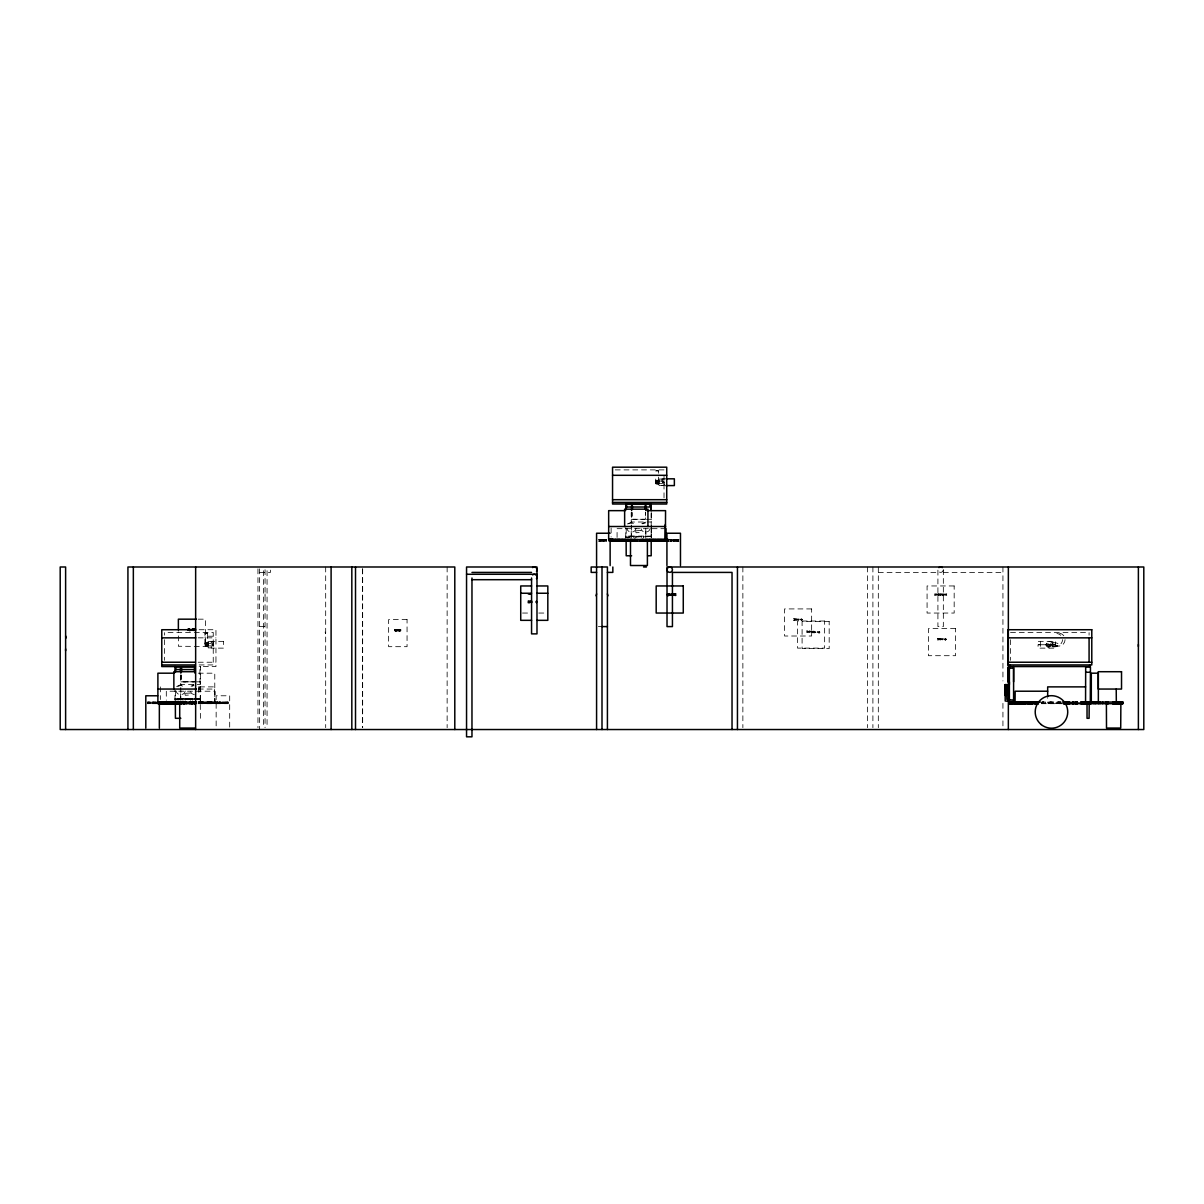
<?xml version="1.0" encoding="UTF-8"?>
<svg xmlns="http://www.w3.org/2000/svg" width="1204" height="1204" viewBox="0 0 1204 1204"><rect width="100%" height="100%" fill="white"/><g stroke="black" fill="none" stroke-linecap="round" stroke-linejoin="round"><path stroke-width="0.75" stroke-dasharray="5 3.75" d="M174.986 700.276L174.986 690.088M180.434 675.083L180.434 684.564L200.451 684.534L200.451 666.534L200.451 668.16L198.991 668.16M180.434 698.651L180.434 688.086M200.451 700.276L200.451 681.825L196.071 681.825L200.451 681.825M199.142 629.722L215.952 629.722L215.952 664.939L215.952 666.564L199.142 666.564M625.764 537.736L625.764 527.548M631.212 536.111L631.212 525.546M651.229 512.452L651.229 521.994L631.212 522.024L631.212 512.543M645.841 536.111L645.841 529.068M651.259 525.516L651.259 537.736L651.229 527.548M395.439 631.182C393.482 628.503 397.621 630.971 394.596 630.008C395.649 628.533 395.439 632.837 395.8 629.602M398.283 629.391C400.496 631.137 395.634 629.918 400.947 629.602C391.827 628.623 400.857 633.259 397.937 629.587C395.514 631.754 400.149 629.647 397.079 629.602M397.501 630.053C397.29 632.04 398.253 628.127 396.959 630.023M399.231 630.791L400.104 629.888L399.668 630.956M811.812 631.618C810.593 633.424 811.135 629.406 812.053 631.363L812.053 632.898L811.075 632.717M396.206 630.971L396.643 629.572L394.942 629.406M395.484 630.475L396.868 630.971L394.701 630.791M395.89 630.475L394.656 630.67M1054.674 644.923L1053.079 644.787L1055.381 644.892L1055.381 648.128L1038.044 648.128L1038.044 644.892L1039.91 644.742L1038.044 644.637L1038.044 641.356L1055.381 641.356L1055.381 644.637L1054.538 644.321M814.792 632.506C817.365 631.754 814.973 632.717 815.018 631.995M399.547 630.49L400.902 630.219L399.577 630.023M394.746 629.933L395.875 629.858M396.688 630.068L395.363 630.053M185.235 691.021C184.513 695.867 176.837 695.867 176.115 691.021M636.013 528.481C635.291 533.327 627.615 533.327 626.893 528.481M650.1 528.481C649.377 533.327 641.702 533.327 640.979 528.481M1046.968 643.177L1046.968 646.322M399.261 630.956L399.276 629.436M198.795 692.42L198.6 687.439M399.638 630.791L399.638 629.602M399.924 630.851L399.547 629.421M939.782 594.023C941.453 592.037 937.705 598.538 938.518 593.828C941.393 594.279 940.008 595.709 941.678 593.858C946.991 594.746 939.451 595.679 941.468 594.023M940.474 595.393L941.272 593.858M396.086 630.143L396.718 629.842M176.627 686.491L180.826 684.67L184.393 686.145M627.404 523.951L631.603 522.13L635.17 523.605M191.045 686.145L193.829 684.745M641.822 523.605L645.389 522.13M177.876 686.37L180.675 685.422L183.475 686.37M191.963 686.37L194.01 685.482M628.654 523.83L631.453 522.882L634.252 523.83M642.74 523.83L645.54 522.882M399.352 630.941L399.457 629.496M398.78 630.986L398.9 629.421M938.819 593.828L939.03 595.799L938.097 594.084L937.359 594.475L937.916 595.243L939.361 593.873M1046.788 645.871L1045.388 644.742L1046.788 643.613M1057.819 645.871L1050.671 646.473C1061.371 648.595 1061.371 640.979 1050.671 643.102M936.561 593.858L936.125 595.333L936.697 594.023M631.212 519.315L645.389 519.285L645.389 512.513L645.389 519.285L632.386 519.285L632.386 512.513M194.612 681.825L180.434 681.855L194.612 681.825L181.608 681.825L181.608 675.053M615.259 469.891L664.021 469.891M655.698 470.99L658.407 470.99M662.004 479.057L659.024 479.057L659.024 485.347L662.004 485.347M655.909 480.562L658.784 480.562M655.909 480.953L657.534 481.164M659.024 481.073L661.959 481.043M656.451 481.6L658.784 481.6M662.922 481.615L664.172 481.615M656.451 481.976L657.534 481.976M662.922 482.097L664.172 482.097M662.922 482.352L664.172 482.352M656.451 482.518L657.534 482.518M656.451 482.894L658.784 482.894M662.922 482.804L664.172 482.804M655.698 483.24L658.407 483.24M659.024 483.331L661.959 483.361M655.909 483.933L658.784 483.933M665.842 528.676L617.08 528.676L617.08 537.706M629.406 537.285L625.764 537.255L625.764 536.111L651.229 536.111M625.764 537.255L651.229 536.608L625.764 536.111M598.373 539.512L606.831 539.512M665.556 539.512L679.086 539.512M598.373 541.138L606.831 541.138M665.556 541.138L679.086 541.138M259.628 572.412L270.464 572.397L270.464 570.124M878.318 572.412L937.916 572.412M943.334 572.412L1002.932 572.412M265.046 593.888L265.046 595.619M944.553 595.227C945.516 592.94 945.561 596.778 944.688 593.858M522.536 613.047L529.76 613.047M538.79 613.047L544.208 613.047M794.309 618.931L793.556 618.751L794.52 618.751L794.52 620.301L793.556 620.301L794.309 620.12M198.239 619.172L205.463 619.172L205.463 646.262M800.525 619.518C799.923 618.088 799.035 620.271 800.525 619.684M259.628 626.592L265.046 626.592M598.388 626.592L602 626.592M394.701 629.602L396.718 629.737M396.989 629.858L399.111 629.858M396.989 630.55L399.111 630.535M397.079 630.791L400.947 630.791L397.23 630.941M395.664 629.421L395.093 631.092L395.905 631.347M813.483 631.363L812.309 631.829L813.136 632.898M813.498 631.603L813.287 632.732M813.498 631.784C811.466 633.755 813.693 628.654 813.498 632.386M325.14 632.04L325.682 633.755M818.043 632.115C817.531 630.58 816.493 632.898 818.043 632.296M1010.517 632.431L1089.078 632.431L1089.078 635.14M204.921 633.53L207.63 633.53M213.243 636.224L205.116 636.224L205.116 637.849M198.239 637.849L215.952 637.849M944.387 639.189C943.861 637.623 942.777 639.806 944.387 639.354M211.227 641.597L208.247 641.597L208.247 647.887L211.227 647.887M205.131 643.102L208.006 643.102M205.131 643.493L206.757 643.704M208.247 643.583L211.182 643.613M205.673 644.14L208.006 644.14M212.145 644.155L213.394 644.155M205.673 644.516L206.757 644.516M212.145 644.637L213.394 644.637M212.145 644.892L213.394 644.892M1040.587 644.742L1052.838 644.742A3.145 3.145 0 0 1 1048.127 647.466A3.145 3.145 0 0 1 1048.127 642.018A3.145 3.145 0 0 1 1052.838 644.742M205.673 645.058L206.757 645.058M205.673 645.434L208.006 645.434M212.145 645.344L213.394 645.344M204.921 645.78L207.63 645.78M208.247 645.871L211.182 645.901M208.006 646.473L178.373 646.262L178.373 631.814M198.239 662.23L215.952 662.23M199.142 664.939L215.952 664.939M198.269 673.187L214.779 673.187L214.779 703.678M199.578 686.882L214.523 686.882L214.568 703.678M198.269 689.049L214.779 689.049M200.451 690.088L198.81 686.491M178.628 699.825L174.986 699.795L174.986 698.651L200.451 698.651M174.986 698.907L200.451 698.907L174.986 698.651M200.451 699.389L174.986 699.795M198.269 701.902L214.779 701.902M197.983 702.052L228.308 702.052L228.278 703.678L228.128 702.052M199.578 703.136L214.523 703.136M1060.318 703.136L1047.676 703.136L1047.676 697.718M157.378 703.678L147.595 703.678L147.595 702.052L155.527 702.052L155.662 703.678M197.983 703.678L228.308 703.678M1063.9 703.678L1041.475 703.678L1041.475 702.052M808.591 632.386C807.131 630.159 808.621 631.242 808.742 632.22M939.978 593.858L940.775 595.393M396.312 629.737L396.477 630.971M194.386 694.738L191.677 693.579L190.202 691.021M1060.95 703.678L1060.95 702.052L1042.092 702.052L1042.092 703.678M1060.694 702.052L1060.784 703.678M1060.498 703.678L1060.498 702.052L1060.227 703.678M1060.167 702.052L1059.941 703.678M1059.851 702.052L1059.746 703.678L1059.58 702.052M1059.339 702.052L1059.43 703.678M1059.069 702.052L1059.159 703.678M1058.813 702.052L1058.918 703.678M1058.572 702.052L1058.436 703.678L1058.346 702.052M1058.105 702.052L1058.105 703.678M1057.88 702.052L1057.88 703.678M1057.458 702.052L1057.669 703.678M1056.841 702.052L1056.841 703.678M1053.064 702.052L1053.064 703.678M1052.838 641.356L1052.838 648.128M1052.161 702.052L1052.221 703.678M1052.01 702.052L1052.085 703.678M1051.769 702.052L1051.905 703.678M1051.634 703.678L1051.453 702.052L1051.318 703.678M1051.002 702.052L1051.002 703.678M1050.851 702.052L1050.701 703.678M1050.535 702.052L1050.43 703.678M1050.309 702.052L1050.219 703.678M1050.084 702.052L1050.099 703.678M1049.256 702.052L1049.256 703.678M1048.819 702.052L1048.819 703.678M1045.478 702.052L1045.478 703.678M1043.883 702.052L1043.958 703.678M1043.657 702.052L1043.657 703.678M1043.507 702.052L1043.507 703.678M1043.281 702.052L1043.281 703.678M1042.965 702.052L1042.965 703.678M1042.709 702.052L1042.709 703.678M1042.604 702.052L1042.604 703.678M1042.228 702.052L1042.228 703.678M1041.836 702.052L1041.836 703.678M1040.587 641.356L1040.587 648.128M1010.517 639.715L1010.517 660.349M1002.932 566.994L1002.932 680.952M1002.932 703.347L1002.932 727.667M946.75 593.858L945.787 593.858L945.787 595.393L946.75 595.393L945.983 594.039M943.334 569.703L943.334 626.592L937.916 626.592L937.916 569.703M935.267 594.039L934.5 595.393L935.463 595.393L935.463 593.858L934.5 594.039M878.318 566.994L878.318 727.667M872.9 566.994L872.9 727.667M867.482 566.994L867.482 727.667M807.297 632.205L806.529 630.851L807.508 630.851L807.508 632.386L806.529 632.205M742.868 566.994L742.868 727.667M678.65 539.512L678.65 541.138M678.334 539.512L678.334 541.138M677.882 539.512L677.882 541.138M677.355 539.512L677.355 541.138M676.738 539.512L676.738 541.138M676.031 539.512L676.031 541.138M675.218 539.512L675.218 541.138M674.33 539.512L674.33 541.138M674.044 539.512L673.954 541.138M673.894 539.512L673.668 541.138M673.472 539.512L673.472 541.138M673.352 539.512L673.202 541.138M672.946 539.512L672.946 541.138M672.283 539.512L672.283 541.138M671.651 539.512L671.697 541.138M671.501 539.512L671.501 541.138M671.29 539.512L671.155 541.138M671.034 539.512L671.034 541.138M670.733 539.512L670.733 541.138M670.477 539.512L670.477 541.138M670.267 539.512L670.267 541.138M670.131 539.512L670.071 541.138M664.021 475.309L664.021 497.809M662.922 478.816L662.922 485.588M659.22 481.615L659.22 482.879M658.407 473.247L658.407 470.613L655.698 470.613L655.698 473.247M658.407 477.115L658.407 483.602L655.698 483.602L655.698 477.115M657.534 480.562L657.534 483.933M656.451 480.562L656.451 483.933M651.198 513.431L651.198 537.646M645.78 528.676L645.78 537.706M643.372 536.111L643.372 537.736M641.205 536.111L641.205 537.736M635.938 536.111L635.938 537.736M633.771 536.111L633.771 537.736M631.618 512.422L631.618 523.258M631.618 525.064L631.618 537.706M626.2 528.33L626.2 537.646M611.12 527.954L611.12 536.984M606.44 539.512L606.44 541.138M606.169 539.512L606.304 541.138M605.958 539.512L605.958 541.138M605.778 539.512L605.808 541.138M605.176 539.512L605.176 541.138M604.528 539.512L604.528 541.138M604.257 539.512L604.257 541.138M603.972 539.512L604.107 541.138M603.731 539.512L603.806 541.138M603.58 539.512L603.43 541.138M603.37 539.512L603.385 541.138M603.129 539.512L603.129 541.138M602.241 539.512L602.241 541.138M601.428 539.512L601.428 541.138M600.721 539.512L600.721 541.138M600.119 539.512L600.119 541.138M599.577 539.512L599.577 541.138M599.14 539.512L599.14 541.138M447.135 566.994L447.135 727.667M400.285 629.421L400.285 630.971M399.878 629.421L399.878 630.971M399.051 629.602L399.051 630.791M362.66 568.86L362.66 727.667M362.374 568.86L362.374 727.667M325.682 566.994L325.682 727.667M267.062 570.726L267.062 727.667M265.046 569.703L265.046 727.667M263.375 570.726L263.375 727.667M259.628 568.845L259.628 729.534M257.957 568.86L257.957 727.667M229.693 727.126L229.693 695.777L216.148 695.777L216.148 727.126M227.872 702.052L227.872 703.678M227.556 702.052L227.556 703.678M227.105 702.052L227.105 703.678M226.578 702.052L226.578 703.678M225.961 702.052L225.961 703.678M225.253 702.052L225.253 703.678M224.441 702.052L224.441 703.678M223.553 702.052L223.553 703.678M223.327 702.052L223.282 703.678M223.116 702.052L222.966 703.678M222.89 702.052L222.695 703.678M222.424 702.052L222.574 703.678M222.168 702.052L222.168 703.678M221.506 702.052L221.506 703.678M220.919 703.678L220.919 702.052L220.723 703.678M220.513 702.052L220.513 703.678M220.257 702.052L220.257 703.678M219.956 702.052L219.956 703.678M219.7 702.052L219.7 703.678M219.489 702.052L219.489 703.678M219.354 702.052L219.158 703.678M217.999 702.052L217.954 703.678M217.804 702.052L217.864 703.678M217.472 702.052L217.533 703.678M217.322 702.052L217.141 703.678L217.036 702.052M216.765 702.052L216.66 703.678M216.524 702.052L216.554 703.678M216.103 702.052L215.937 703.678M215.064 703.678L215.064 691.216L166.302 691.216L166.302 700.246M214.342 702.052L214.146 703.678M213.906 702.052L213.966 703.678M213.755 702.052L213.65 703.678M213.394 641.356L213.394 648.128M213.484 702.052L213.394 703.678M213.243 662.23L213.243 632.431L164.481 632.431L164.481 635.14M213.198 702.052L213.198 703.678M213.048 702.052L213.018 703.678M212.717 702.052L212.852 703.678M212.611 702.052L212.611 703.678M212.145 641.356L212.145 648.128M212.295 702.052L212.295 703.678M211.994 702.052L211.994 703.678M211.663 702.052L211.708 703.678M211.407 702.052L211.528 703.678M211.227 702.052L211.167 703.678M210.896 702.052L210.896 703.678M210.7 702.052L210.7 703.678M210.58 702.052L210.384 703.678M210.173 702.052L210.173 703.678L209.872 702.052M209.315 702.052L209.315 703.678M208.954 702.052L209.044 703.678M208.698 702.052L208.728 703.678M208.442 644.155L208.442 645.419M208.367 702.052L208.367 703.678M207.991 702.052L208.096 703.678M207.66 702.052L207.63 703.678M207.555 702.052L207.404 703.678L207.344 702.052M206.968 702.052L206.922 703.678M206.757 643.102L206.757 646.473M206.215 702.052L206.215 703.678M205.673 643.102L205.673 646.473M205.749 702.052L205.839 703.678M205.463 702.052L205.463 703.678M205.207 702.052L205.086 703.678M205.011 702.052L204.921 703.678M204.785 702.052L204.725 703.678M204.484 702.052L204.484 703.678M204.213 702.052L204.213 703.678M203.657 702.052L203.626 703.678M203.356 702.052L203.416 703.678M203.205 702.052L203.205 703.678M202.994 702.052L202.994 703.678M202.588 702.052L202.708 703.678M202.392 702.052L202.392 703.678M202.001 702.052L201.941 703.678M201.76 702.052L201.745 703.678M201.504 702.052L201.55 703.678M201.249 702.052L201.113 703.678M200.887 702.052L200.887 703.678M200.692 702.052L200.692 703.678M200.421 718.306L199.879 666.835M200.135 702.052L200.135 703.678M200.06 702.052L199.939 703.678M199.668 702.052L199.608 703.678M199.412 702.052L199.412 703.678M199.202 702.052L199.202 703.678M198.931 702.052L198.961 703.678M192.595 698.651L192.595 700.276M190.428 698.651L190.428 700.276M185.16 698.651L185.16 700.276M182.993 698.651L182.993 700.276M180.841 674.962L180.841 685.798M180.841 687.604L180.841 700.246M175.423 690.87L175.423 700.186M164.481 639.715L164.481 660.349M160.343 686.882L160.343 699.524M156.43 702.052L156.43 703.678M156.204 702.052L156.204 703.678M155.948 702.052L155.948 703.678M155.181 702.052L155.391 703.678M155.03 702.052L155.03 703.678M154.398 702.052L154.398 703.678M153.751 702.052L153.751 703.678M153.48 702.052L153.48 703.678M153.329 702.052L153.194 703.678M153.028 702.052L152.953 703.678M152.803 702.052L152.742 703.678M152.592 702.052L152.607 703.678M152.351 702.052L152.351 703.678M151.463 702.052L151.463 703.678M150.65 702.052L150.65 703.678M149.943 702.052L149.943 703.678M149.341 702.052L149.341 703.678M148.799 702.052L148.799 703.678M148.363 702.052L148.363 703.678M148.017 702.052L148.017 703.678M147.791 702.052L147.791 703.678M1065.073 639.655A6.502 6.502 0 0 1 1056.405 645.78A6.125 6.125 0 0 0 1062.53 639.655M1063.794 635.787A6.502 6.502 0 0 0 1056.405 633.53A6.125 6.125 0 0 1 1060.724 635.321M943.304 570.124A2.709 2.709 0 0 1 937.946 570.124M797.334 619.533C796.28 621.595 796.386 617.441 797.334 619.533M802.105 619.533C801.021 621.595 801.157 617.441 802.105 619.533M810.322 631.618C809.284 633.665 809.344 629.541 810.322 631.618M814.867 632.13C815.243 629.918 813.121 632.371 814.867 632.13M819.623 632.13C818.585 634.282 818.615 630.068 819.623 632.13M943.048 594.625C942.1 598.057 941.107 592.443 943.048 594.625M941.212 639.204C940.128 641.25 940.279 637.112 941.212 639.204M945.983 639.204C944.764 641.28 945.095 637.097 945.983 639.204M942.115 594.475L942.777 595.212L942.115 594.475M797.56 619.533C795.979 622.212 796.16 616.809 797.56 619.533M798.613 619.533C798.026 622.167 797.996 617.035 798.613 619.533M802.315 619.533C800.886 623.16 800.54 617.08 802.315 619.533M810.533 631.618C809.073 634.312 809.043 628.909 810.533 631.618M815.078 632.13C813.468 634.824 813.693 629.406 815.078 632.13M819.849 632.13C818.404 635.757 818.058 629.692 819.849 632.13M938.503 594.625C936.983 597.319 937.088 591.901 938.503 594.625M942.762 594.445C943.56 597.47 944.929 592.248 942.762 594.445M941.423 639.204C939.737 641.943 940.083 636.464 941.423 639.204M942.491 639.204C941.995 641.807 941.829 636.6 942.491 639.204M946.193 639.204C944.704 642.861 944.448 636.811 946.193 639.204M184.874 693.444L185.25 695.28L190.533 694.934L190.187 693.007L184.904 693.353M635.652 530.904L636.028 532.74L641.311 532.394L640.964 530.467L635.682 530.813M794.971 619.368C795.272 621.505 796.476 618.058 795.016 619.217M938.849 639.038C939.225 641.265 940.234 637.473 938.849 639.038M794.76 619.323C795.347 622.182 796.807 617.381 794.79 619.232M938.638 638.993C939.331 641.898 940.474 636.901 938.638 638.993M1048.443 644.456C1050.023 649.423 1052.296 640.949 1048.443 644.456M1049.06 644.622L1050.324 644.953L1049.06 644.622M664.172 478.816L662.004 478.816L662.004 485.588L664.172 485.588L664.172 478.816M658.784 480.291L655.909 480.291L655.909 484.204L658.784 484.204L658.784 480.291M651.229 519.285L646.849 519.285L651.229 519.285M954.17 585.957L927.08 585.957L927.08 613.047L954.17 613.047L954.17 585.957M811.646 608.923L784.556 608.923L784.556 636.013L811.646 636.013L811.646 608.923M407.057 619.593L388.636 619.593L388.636 646.683L407.057 646.683L407.057 619.593M824.635 621.023L797.545 621.023L797.545 648.113L824.635 648.113L824.635 621.023M829.18 621.535L802.09 621.535L802.09 648.625L829.18 648.625L829.18 621.535M955.524 628.608L928.434 628.608L928.434 655.698L955.524 655.698L955.524 628.608M207.63 633.153L204.921 633.153L204.921 646.142L207.63 646.142L207.63 633.153M938.398 638.436L937.419 638.436L938.187 638.617L937.419 639.971L938.398 639.971L938.398 638.436M223.583 641.356L211.227 641.356L211.227 648.128L223.583 648.128L223.583 641.356M208.006 642.831L205.131 642.831L205.131 646.744L208.006 646.744L208.006 642.831M200.451 699.148L174.986 699.148L200.451 699.148M215.682 703.678L215.636 702.052L215.621 703.678M209.616 703.678L209.616 702.052L209.511 703.678M206.637 703.678L206.637 702.052L206.576 703.678M1048.714 646.473A1.956 1.956 0 0 0 1051.649 644.787A1.956 1.956 0 0 0 1048.714 643.102A1.956 1.956 0 0 0 1048.714 646.473"/><path stroke-width="1.5" d="M195.409 629.722L161.772 629.722L161.772 666.564L195.409 666.564M175.016 672.073L175.016 666.564M180.434 671.697L180.434 668.31M612.55 502.399L612.55 504.024L666.73 504.024L666.73 467.182L612.55 467.182L612.55 502.399L666.73 502.399M625.794 509.533L625.794 504.024M651.229 510.737L651.229 503.994L651.229 505.62L649.769 505.62M1009.388 684.564L1009.388 681.855M1009.93 666.564L1009.93 664.939M1013.602 681.825L1013.617 668.175L1007.763 668.16L1007.763 681.825M1089.65 664.939L1089.65 666.564L1009.373 666.564L1009.388 700.276M1013.602 666.564L1013.602 700.276M1007.763 668.19L1009.388 668.16M188.772 630.143L188.185 629.18L188.11 630.309M193.724 630.249L193.001 628.985L192.565 630.249M188.953 630.264L188.381 628.97L187.809 630.249M193.483 630.234L193.046 629.15L192.866 630.309M195.078 630.309L194.055 629L194.055 630.55M529.429 594.234L530.212 593.858M529.685 594.204L530.558 593.858M536.427 602.512L536.427 601.323M194.747 630.309L194.416 629.18L194.25 630.369M1005.039 684.67L1006.664 684.745L1005.039 684.941L1006.664 685.242L1005.039 685.648L1006.664 686.145L1005.039 686.731L1006.664 687.379L1005.039 688.086L1006.664 688.417L1005.039 688.718L1006.664 688.974L1005.039 689.17L1006.664 689.32L1005.039 690.088L1006.664 690.088L1005.039 689.305L1006.664 688.537L1005.039 687.8L1006.664 687.108L1005.039 686.491L1006.664 685.934L1005.039 685.482L1006.664 685.106L1005.039 684.85L1006.664 684.67L1006.845 699.389L1014.144 700.276L1014.144 701.902L1005.22 701.014L1005.039 684.67L1006.664 684.7L1005.039 685.106L1006.664 685.482L1005.039 685.934L1006.664 686.491L1005.039 687.108L1006.664 687.8L1005.039 688.537L1006.664 689.305L1005.039 689.425L1006.664 690.268L1005.039 691.021L1006.664 691.743L1005.039 692.42L1006.664 693.037L1005.039 693.579L1006.664 694.031L1005.039 694.377L1006.664 694.618L1005.039 694.738L1006.664 694.858L1005.039 695.084L1006.664 695.25L1005.039 695.31L1006.664 695.205L1005.039 694.934L1006.664 694.768L1005.039 694.618L1006.664 694.377L1005.039 694.031L1006.664 693.579L1005.039 693.037L1006.664 692.42L1005.039 691.743L1006.664 691.021L1005.039 690.268L1006.664 689.531L1005.039 688.793L1006.664 688.086L1005.039 687.379L1006.664 686.731L1005.039 686.145L1006.664 685.648L1005.039 685.242L1006.664 684.941L1005.039 684.745L1006.664 684.67M1006.664 688.793L1005.039 689.531L1006.664 689.531L1005.039 689.32L1006.664 689.17L1005.039 688.974L1006.664 688.718L1005.039 688.086L1006.664 687.439L1005.039 686.867L1006.664 686.37L1005.039 685.964L1006.664 685.663L1005.039 685.482L1006.664 685.422L1005.039 685.242L1006.664 685.482L1005.039 685.663L1006.664 685.964L1005.039 686.37L1006.664 686.867L1005.039 687.439L1006.664 688.086L1005.039 688.417L1006.664 688.718L1005.039 688.793M536.382 602.707L536.382 601.127M531.566 602.542L531.566 601.308M189.675 629.752L189.284 629L189.284 630.55M1005.039 684.85L1006.664 684.85M531.611 602.707L530.783 601.925L531.611 601.127M1006.664 693.444L1005.039 693.203M1006.664 695.205L1005.039 694.768M1005.039 695.009L1006.664 695.009M530.212 601.142L529.775 602.632L530.347 601.323M612.55 475.309L666.73 475.309M665.872 478.816L674.36 478.816L674.36 485.588L665.872 485.588M612.55 499.69L666.73 499.69M626.742 507.004L650.657 507.004M626.2 509.713L626.742 504.295L650.657 504.295L651.198 509.713M625.192 510.647L608.667 510.647L608.667 539.512L668.22 539.512M647.21 510.647L665.556 510.647L665.391 541.138M608.667 526.509L665.556 526.509M610.127 533.237L596.582 533.237L596.582 565.579M608.667 539.362L612.339 539.362M611.12 540.596L626.065 540.596M650.356 540.596L665.3 540.596M668.22 541.138L609.239 541.138L609.314 539.512M631.618 555.766L626.2 555.766L626.125 539.512M647.586 555.766L651.198 555.766L651.183 539.512M643.553 566.994L646.428 566.994M471.968 572.412L531.566 572.412M596.582 572.397L591.164 572.397L591.164 567.009L607.418 566.994L607.418 729.534M607.418 572.397L612.836 572.397L612.836 567.009M466.55 574.278L536.984 574.278M471.968 579.696L531.566 579.696M531.566 585.957L520.73 585.957L520.73 620.331L531.566 620.331M536.984 585.957L547.82 585.957L547.82 620.331L536.984 620.331M520.73 593.241L531.566 593.241M536.984 593.241L547.82 593.241M529.113 593.858L528.15 593.858M596.582 593.858L596.04 595.784M607.418 593.888L607.96 595.784M673.653 595.227C674.616 592.94 674.661 596.778 673.788 593.858M196.433 619.172L178.373 619.172L178.373 630.008M602 626.592L607.418 626.592M65.618 635.953L66.16 637.894M161.772 637.849L195.74 637.849M1007.808 637.849L1091.787 637.849M1138.382 644.516L1138.382 646.443M65.618 648.926L65.618 650.762M161.772 662.23L195.409 662.23M1007.808 662.23L1091.787 662.23M161.772 664.939L195.409 664.939M175.965 669.544L195.003 669.544M195.364 671.712L173.858 671.712L173.858 689.049M175.423 672.253L175.965 666.835L195.003 666.835L195.003 673.156M1085.677 672.253L1090.448 672.253M174.414 673.187L157.89 673.187L157.89 702.052L196.433 702.052M1005.039 685.106L1006.664 684.941M1005.039 685.482L1006.664 685.482M1005.039 685.663L1006.664 685.663M1005.039 685.964L1006.664 685.964M1005.039 686.37L1006.664 686.145M1005.039 686.491L1006.664 686.491M1005.039 686.867L1006.664 686.867M1005.039 687.108L1006.664 687.108M1085.602 686.882L1047.676 686.882L1047.676 696.634M1005.039 687.439L1006.664 687.379M1005.039 687.8L1006.664 687.8M1005.039 688.086L1006.664 688.086M1005.039 688.417L1006.664 688.537M157.89 689.049L196.433 689.049M1005.039 688.974L1006.664 688.974M1005.039 689.32L1006.664 689.305M1005.039 690.268L1006.664 690.268M1005.039 691.021L1006.664 691.021M1047.676 691.216L1015.168 691.216L1015.047 703.678M1005.039 691.743L1006.664 691.743M1005.039 692.42L1006.664 692.42M1005.039 694.031L1006.664 694.031M1005.039 694.377L1006.664 694.377M1005.039 694.618L1006.664 694.618M157.664 695.777L145.804 695.777L145.804 728.119M157.89 701.902L161.562 701.902M1091.306 701.902L1098.349 701.902M1038.36 702.052L1038.36 703.678L1009.193 703.678L1009.253 702.052L1040.452 702.052M1062.395 702.052L1066.563 702.052L1066.669 703.678M1085.406 702.052L1122.941 702.052L1122.911 703.678L1063.523 703.678M160.343 703.136L177.154 703.136M1063.93 703.136L1085.602 703.136M157.754 703.678L195.936 703.678M180.841 718.306L175.423 718.306L175.348 702.052M194.732 728.059L179.712 728.059L179.712 702.052M669.078 593.858L669.875 595.393L668.671 593.858L668.671 595.393L668.882 594.023M189.69 629L190.488 630.55M191.617 630.309L192.354 629.105L191.301 630.249M1009.373 666.534L1009.388 668.16M1138.382 566.994L1138.382 729.534M1122.745 702.052L1122.745 703.678M1122.489 702.052L1122.489 703.678M1122.143 702.052L1122.143 703.678M1121.932 702.052L1121.932 703.678M1121.707 702.052L1121.707 703.678M1121.451 702.052L1121.451 703.678M1121.18 702.052L1121.18 703.678M1120.879 702.052L1120.713 728.059L1106.506 728.059L1106.386 702.052M1120.578 702.052L1120.578 703.678M1120.247 702.052L1120.307 703.678M1119.901 702.052L1120.021 703.678M1119.765 702.052L1119.69 703.678M1119.539 702.052L1119.389 703.678L1119.178 702.052M1118.983 702.052L1119.088 703.678M1118.802 702.052L1118.215 703.678M1117.989 702.052L1118.11 703.678M1117.583 702.052L1117.583 703.678M1117.177 702.052L1117.177 703.678M1116.755 702.052L1116.755 703.678M1116.228 689.049L1116.334 703.678M1115.912 702.052L1115.912 703.678M1115.762 702.052L1115.656 703.678M1115.566 702.052L1115.431 703.678M1115.295 702.052L1115.145 703.678M1114.994 702.052L1114.994 703.678M1114.663 702.052L1114.814 703.678M1114.498 703.678L1114.091 702.052M1113.76 702.052L1113.745 703.678M1113.459 702.052L1113.459 703.678M1113.188 702.052L1113.188 703.678M1112.947 702.052L1112.947 703.678M1112.752 702.052L1112.752 703.678M1108.086 702.052L1108.297 703.678M1107.846 702.052L1107.846 703.678M1107.56 702.052L1107.56 703.678M1107.228 702.052L1107.228 703.678M1106.928 702.052L1107.078 703.678M1106.626 702.052L1106.777 703.678M1106.22 702.052L1106.295 703.678M1102.683 702.052L1102.683 703.678M1099.974 702.052L1099.974 703.678M1098.349 703.678L1098.349 673.187L1091.306 673.187L1091.306 703.678M1095.655 702.052L1095.655 703.678M1094.03 702.052L1094.03 703.678M1090.297 703.678L1090.448 666.835L1085.677 666.835L1085.556 703.678M1090.041 702.052L1090.041 703.678M1089.801 702.052L1089.801 703.678M1089.665 702.052L1089.665 703.678M1089.515 702.052L1089.515 703.678M1089.078 637.849L1089.078 662.23M1089.214 702.052L1089.093 718.306L1087.031 718.306L1087.031 702.052M1088.898 702.052L1088.898 703.678M1088.657 702.052L1088.672 703.678M1088.476 702.052L1088.416 703.678M1088.13 702.052L1088.13 703.678M1087.874 702.052L1087.874 703.678M1087.663 702.052L1087.663 703.678M1087.513 702.052L1087.513 703.678M1085.301 702.052L1085.301 703.678M1085.06 702.052L1085.06 703.678M1084.909 702.052L1084.909 703.678M1084.759 702.052L1084.759 703.678M1084.398 702.052L1084.398 703.678M1084.021 702.052L1084.021 703.678M1083.841 702.052L1083.841 703.678M1083.66 702.052L1083.66 703.678M1083.359 702.052L1083.359 703.678M1083.103 702.052L1083.103 703.678M1082.938 702.052L1082.938 703.678M1082.637 702.052L1082.637 703.678M1082.456 702.052L1082.456 703.678M1082.23 702.052L1082.23 703.678M1081.929 702.052L1081.929 703.678M1081.613 702.052L1081.613 703.678M1081.312 702.052L1081.312 703.678M1081.072 702.052L1081.072 703.678M1080.906 702.052L1080.906 703.678M1077.294 702.052L1077.294 703.678M1077.083 702.052L1077.083 703.678M1076.827 702.052L1076.827 703.678M1076.195 702.052L1076.195 703.678M1075.879 702.052L1075.879 703.678M1075.623 702.052L1075.623 703.678M1075.413 702.052L1075.413 703.678M1074.043 702.052L1074.043 703.678M1073.833 702.052L1073.833 703.678M1073.577 702.052L1073.577 703.678M1073.261 702.052L1073.261 703.678M1073.095 702.052L1073.095 703.678M1072.945 702.052L1072.945 703.678M1072.629 702.052L1072.629 703.678M1072.373 702.052L1072.373 703.678M1072.162 702.052L1072.162 703.678M1070.13 702.052L1070.13 703.678M1069.573 702.052L1069.573 703.678M1069.287 702.052L1069.227 703.678M1069.152 702.052L1069.062 703.678M1068.941 702.052L1068.806 703.678M1068.655 702.052L1068.49 703.678M1068.309 702.052L1068.309 703.678M1068.144 702.052L1068.144 703.678M1067.948 702.052L1067.767 703.678M1067.587 702.052L1067.587 703.678M1067.241 702.052L1067.421 703.678M1066.955 702.052L1067.09 703.678M1066.744 702.052L1066.849 703.678M1066.323 702.052L1066.217 703.678M1066.112 702.052L1065.991 703.678M1065.886 702.052L1065.736 703.678M1065.645 702.052L1065.48 703.678M1065.389 702.052L1065.239 703.678M1065.149 702.052L1064.983 703.678L1064.893 702.052M1064.622 702.052L1064.622 703.678M1064.366 702.052L1064.366 703.678M1064.035 702.052L1064.095 703.678M1063.809 702.052L1063.809 703.678M1038.224 702.052L1038.224 703.678M1038.044 702.052L1038.044 703.678M1036.659 702.052L1036.659 703.678M1036.448 702.052L1036.448 703.678M1036.192 702.052L1036.192 703.678M1035.56 702.052L1035.56 703.678M1035.244 702.052L1035.244 703.678M1034.988 702.052L1034.988 703.678M1034.778 702.052L1034.778 703.678M1032.866 702.052L1032.866 703.678M1032.671 702.052L1032.671 703.678M1032.4 702.052L1032.4 703.678M1032.099 702.052L1032.099 703.678M1031.918 702.052L1031.918 703.678M1031.768 702.052L1031.768 703.678M1031.452 702.052L1031.452 703.678M1031.196 702.052L1031.196 703.678M1030.985 702.052L1030.985 703.678M1030.142 702.052L1030.142 703.678M1029.856 702.052L1029.856 703.678M1029.495 702.052L1029.495 703.678M1029.194 702.052L1029.194 703.678M1028.758 702.052L1028.758 703.678M1028.216 702.052L1028.216 703.678M1027.629 702.052L1027.629 703.678M1027.057 702.052L1027.057 703.678M1026.169 702.052L1026.169 703.678M1025.597 702.052L1025.597 703.678M1025.462 702.052L1025.462 703.678M1025.296 702.052L1025.296 703.678M1025.025 702.052L1025.025 703.678M1024.589 702.052L1024.589 703.678M1024.032 702.052L1024.032 703.678M1023.746 702.052L1023.746 703.678M1023.55 702.052L1023.55 703.678M1023.249 702.052L1023.249 703.678M1023.039 702.052L1023.039 703.678M1022.708 702.052L1022.708 703.678M1022.527 702.052L1022.527 703.678M1022.256 702.052L1022.256 703.678M1021.85 702.052L1021.85 703.678M1021.549 702.052L1021.549 703.678M1021.022 702.052L1021.022 703.678M1020.571 702.052L1020.571 703.678M1020.209 702.052L1020.209 703.678M1019.908 702.052L1019.908 703.678M1019.653 702.052L1019.653 703.678M1019.412 702.052L1019.412 703.678M1019.231 702.052L1019.231 703.678M1018.945 702.052L1018.945 703.678M1018.614 702.052L1018.614 703.678M1018.433 702.052L1018.433 703.678M1018.238 702.052L1018.238 703.678M1017.862 702.052L1017.862 703.678M1017.756 702.052L1017.756 703.678M1017.515 702.052L1017.515 703.678M1017.109 702.052L1017.109 703.678M1016.959 702.052L1016.959 703.678M1016.703 702.052L1016.703 703.678M1016.402 702.052L1016.402 703.678M1016.056 702.052L1016.056 703.678M1015.815 702.052L1015.815 703.678M1015.709 702.052L1015.709 703.678M1015.529 702.052L1015.529 703.678M1015.002 702.052L1015.002 703.678M1014.746 702.052L1014.746 703.678M1014.415 702.052L1014.415 703.678M1013.798 702.052L1013.798 703.678M1013.226 702.052L1013.226 703.678M1012.699 702.052L1012.699 703.678M1012.173 702.052L1012.173 703.678M1011.285 702.052L1011.285 703.678M1011.074 702.052L1011.074 703.678M1010.878 702.052L1010.878 703.678M1010.532 702.052L1010.532 703.678M1010.367 702.052L1010.367 703.678M1010.216 702.052L1010.216 703.678M1009.945 702.052L1009.945 703.678M1009.72 702.052L1009.72 703.678M1009.373 702.052L1009.373 703.678M1008.35 566.994L1008.35 729.534M737.45 566.994L737.45 729.534M732.032 729.534L732.032 572.412L672.434 572.412L672.434 626.592L667.016 626.592L667.016 566.994L1143.8 566.994L1143.8 729.534L60.2 729.534L60.2 566.994L65.618 566.994L65.618 729.534M680.471 565.579L680.471 533.237L666.926 533.237L666.926 565.579M675.85 593.858L674.887 593.858L674.887 595.393L675.85 595.393L675.083 594.039M667.784 539.512L667.784 541.138M667.603 539.512L667.543 541.138M667.362 539.512L667.302 541.138M666.625 539.512L666.745 541.138M666.414 539.512L666.459 541.138M665.842 528.676L665.842 541.138M665.3 524.342L665.195 541.138M664.984 539.512L664.879 541.138M664.683 539.512L664.743 541.138M664.427 539.512L664.427 541.138M664.172 539.512L664.262 541.138M663.916 539.512L663.916 541.138M663.675 539.512L663.675 541.138M663.479 539.512L662.922 541.138M662.772 539.512L662.621 541.138M662.441 541.138L662.441 539.512L662.185 541.138M662.095 539.512L661.944 541.138M661.809 539.512L661.809 541.138M661.372 539.512L661.478 541.138M661.207 541.138L661.162 539.512L660.951 541.138M660.8 539.512L660.65 541.138M660.093 539.512L660.018 541.138M659.852 539.512L659.732 541.138M659.476 539.512L659.506 541.138M659.145 539.512L659.145 541.138M658.874 541.138L658.874 539.512L658.603 541.138M658.407 539.512L658.438 541.138M658.182 539.512L658.106 541.138M658.016 539.512L657.896 541.138M657.7 539.512L657.745 541.138M657.414 539.512L657.354 541.138M656.993 539.512L656.993 541.138M656.24 539.512L656.24 541.138M655.864 541.138L655.864 539.512L655.698 541.138M655.563 539.512L655.503 541.138M655.322 539.512L655.262 541.138M654.991 539.512L654.991 541.138M654.434 539.512L654.434 541.138M654.163 539.512L654.193 541.138M653.983 539.512L653.983 541.138M653.772 539.512L653.772 541.138M653.486 539.512L653.366 541.138M653.17 539.512L653.17 541.138M652.538 539.512L652.523 541.138M652.282 539.512L652.282 541.138M651.966 539.512L651.996 541.138M651.665 539.512L651.725 541.138M651.469 539.512L651.334 541.138M650.837 539.512L650.912 541.138M650.386 539.512L650.326 541.138M650.19 539.512L650.19 541.138M649.979 539.512L649.979 541.138M649.739 539.512L649.708 541.138M649.423 539.512L649.423 541.138M649.167 539.512L649.167 541.138M648.956 539.512L648.956 541.138M648.805 539.512L648.805 541.138M648.249 539.512L648.249 541.138M647.933 526.509L647.933 509.172L624.635 509.172L624.635 526.509M647.571 539.512L647.571 541.138M647.391 539.512L647.391 565.519L630.49 565.519L630.49 539.512M647.135 539.512L647.135 541.138M646.503 539.512L646.503 541.138M646.202 539.512L646.202 541.138M645.916 539.512L645.916 541.138M645.78 504.295L645.78 510.616M645.705 539.512L645.705 541.138M645.555 539.512L645.555 541.138M645.148 539.512L645.148 541.138M643.568 539.512L643.568 541.138M643.297 539.512L643.147 541.138M642.936 539.512L642.936 541.138M642.665 539.512L642.665 541.138M642.379 539.512L642.379 541.138M642.123 539.512L642.123 541.138M641.898 539.512L641.973 541.138M641.762 539.512L641.762 541.138M640.347 539.512L640.347 541.138M637.127 539.512L637.127 541.138M635.712 539.512L635.577 541.138M635.501 539.512L635.336 541.138M635.08 539.512L635.08 541.138M634.809 539.512L634.809 541.138M634.538 539.512L634.538 541.138M634.312 539.512L634.312 541.138M634.177 539.512L634.177 541.138M633.906 539.512L633.906 541.138M632.386 505.74L632.386 509.126M632.326 539.512L632.326 541.138M631.859 539.512L631.859 541.138M631.618 504.295L631.618 510.616M631.679 539.512L631.679 541.138M631.423 539.512L631.423 541.138M631.122 539.512L631.122 541.138M630.791 539.512L630.791 541.138M630.204 539.512L630.204 541.138M629.993 539.512L629.842 541.138M629.225 539.512L629.225 541.138M628.714 539.512L628.654 541.138M628.307 539.512L628.307 541.138M628.036 539.512L628.036 541.138M627.48 539.512L627.48 541.138M627.149 539.512L627.088 541.138M626.547 541.138L626.547 539.512L626.261 541.138M625.809 539.512L625.809 541.138M625.568 539.512L625.493 541.138L625.343 539.512M625.192 539.512L625.192 541.138M624.951 539.512L624.756 541.138M624.665 539.512L624.665 541.138M624.289 539.512L624.289 541.138M623.988 539.512L624.108 541.138M623.702 539.512L623.491 541.138M623.296 539.512L623.281 541.138M623.01 539.512L623.01 541.138M622.483 539.512L622.483 541.138M622.348 539.512L622.287 541.138M622.212 539.512L622.212 541.138M621.911 539.512L621.776 541.138L621.49 539.512M621.234 539.512L621.234 541.138M620.948 539.512L620.858 541.138M620.466 539.512L620.466 541.138M620.105 539.512L620.03 541.138M619.759 539.512L619.804 541.138M619.578 539.512L619.714 541.138M619.338 539.512L619.368 541.138M619.052 539.512L619.037 541.138M618.871 539.512L618.871 541.138M618.69 539.512L618.66 541.138M618.329 539.512L618.314 541.138M618.103 539.512L617.983 541.138M617.878 539.512L617.742 541.138M617.637 539.512L617.637 541.138M617.351 539.512L617.351 541.138M617.14 539.512L617.14 541.138M616.824 541.138L616.749 539.512L616.508 541.138M616.388 539.512L616.267 541.138M615.996 539.512L616.102 541.138M615.711 539.512L615.786 541.138L615.515 539.512M615.364 539.512L615.364 541.138M615.018 539.512L615.154 541.138M614.236 539.512L614.371 541.138M613.98 539.512L614.085 541.138M613.784 539.512L613.814 541.138M613.649 539.512L613.558 541.138M613.212 539.512L613.212 541.138M613.032 539.512L613.137 541.138M612.746 539.512L612.746 541.138M612.595 539.512L612.49 541.138M612.354 539.512L612.279 541.138M612.083 539.512L612.114 541.138M611.903 539.512L611.903 541.138M611.617 539.512L611.617 541.138M610.97 539.512L610.97 541.138M610.759 539.512L610.774 541.138M610.594 539.512L610.443 541.138M610.323 539.512L610.187 541.138M610.127 539.151L610.127 565.579M609.691 539.512L609.871 541.138M609.495 539.512L609.495 541.138M602 566.994L602 729.534M596.582 566.994L596.582 729.534M531.566 578.01L531.566 633.876L536.984 633.876L536.984 566.994L466.55 566.994L466.55 736.818L471.968 736.818L471.968 578.025M528.917 601.323L528.15 602.692L529.113 602.692L529.113 601.142L528.15 601.142M454.796 729.534L454.796 566.994L127.925 566.994L127.925 729.534M355.511 566.994L355.511 729.534M351.824 566.994L351.824 729.534M331.1 566.994L331.1 729.534M195.65 566.994L195.65 729.534M195.499 629L195.499 630.55M195.424 702.052L195.424 703.678M195.138 702.052L195.138 703.678M194.928 702.052L194.928 703.678M194.777 702.052L194.777 703.678M194.371 702.052L194.371 703.678M192.79 702.052L192.79 703.678M192.369 702.052L192.52 703.678M192.158 702.052L192.158 703.678M191.887 702.052L191.887 703.678M191.602 702.052L191.602 703.678M191.346 702.052L191.346 703.678M191.12 702.052L191.195 703.678M190.984 702.052L190.984 703.678M189.57 702.052L189.57 703.678M189.495 629.18L189.495 630.55M186.349 702.052L186.349 703.678M184.934 703.678L184.799 702.052L184.558 703.678M184.302 702.052L184.302 703.678M184.031 702.052L184.031 703.678M183.76 702.052L183.535 703.678M183.399 702.052L183.399 703.678M183.128 702.052L183.128 703.678M181.608 668.28L181.608 671.666M181.548 702.052L181.548 703.678M181.082 702.052L181.082 703.678M180.841 666.835L180.841 673.156M180.901 702.052L180.901 703.678M180.645 702.052L180.645 703.678M180.344 702.052L180.344 703.678M179.426 702.052L179.426 703.678M179.065 702.052L179.215 703.678M178.448 702.052L178.448 703.678M177.876 702.052L177.876 703.678M177.53 702.052L177.74 703.678M177.259 702.052L177.259 703.678M176.973 702.052L176.973 703.678M176.702 702.052L176.491 703.678M176.371 702.052L176.371 703.678M176.04 702.052L176.04 703.678M175.212 702.052L174.565 703.678M174.414 702.052L174.414 703.678M174.174 702.052L174.083 703.678M173.843 702.052L173.843 703.678M173.511 702.052L173.511 703.678M172.924 702.052L172.924 703.678M172.714 702.052L172.518 703.678M172.232 702.052L172.292 703.678M171.705 702.052L171.705 703.678M171.435 702.052L171.435 703.678M171.179 702.052L171.179 703.678M170.817 702.052L170.893 703.678M170.712 702.052L170.712 703.678M170.456 702.052L170.456 703.678M170.08 702.052L170.08 703.678M169.689 702.052L169.689 703.678M169.252 702.052L169.328 703.678M168.65 702.052L168.56 703.678M168.259 702.052L168.259 703.678M168.093 702.052L168.093 703.678L167.883 702.052M167.552 702.052L167.537 703.678M166.965 702.052L166.844 703.678M166.573 702.052L166.679 703.678M166.363 702.052L166.363 703.678M166.047 702.052L166.047 703.678M165.836 702.052L165.731 703.678M165.49 702.052L165.535 703.678M165.324 702.052L165.219 703.678M164.587 703.678L164.512 702.052L164.241 703.678M164.075 702.052L163.955 703.678M163.774 702.052L163.774 703.678M163.594 702.052L163.594 703.678M163.308 702.052L163.353 703.678M163.202 702.052L163.037 703.678M162.871 702.052L162.781 703.678M162.525 702.052L162.525 703.678M162.435 702.052L162.254 703.678M162.164 702.052L162.013 703.678M161.818 702.052L161.712 703.678M161.577 702.052L161.125 703.678M160.839 702.052L160.839 703.678M160.192 702.052L160.298 703.678M160.057 703.678L159.951 702.052L159.816 703.678M159.485 702.052L159.605 703.678M159.349 701.691L159.349 728.119M159.139 702.052L159.048 703.678L158.717 702.052M158.567 702.052L158.597 703.678M158.341 702.052L158.416 703.678M133.343 566.994L133.343 729.534M938.924 567.596A2.709 2.709 0 0 1 942.326 567.596M536.472 578.582A2.709 2.709 0 0 0 536.969 577.273L536.954 576.566A2.709 2.709 0 0 0 536.382 575.286M532.574 574.895A2.709 2.709 0 0 1 535.87 574.805M536.472 571.283A2.709 2.709 0 0 0 536.969 569.974L536.954 569.266A2.709 2.709 0 0 0 536.382 567.987M532.574 567.596A2.709 2.709 0 0 1 535.87 567.505M667.046 569.266L667.031 569.974A2.709 2.709 0 0 0 672.404 570.124L672.419 569.417A2.709 2.709 0 0 0 667.046 569.266M668.446 594.625C668.355 598.222 666.083 592.157 668.446 594.625M668.235 594.625C667.121 596.702 667.302 592.534 668.235 594.625M673.006 594.625C671.787 596.702 672.118 592.534 673.006 594.625M670.794 594.49C671.501 597.289 671.32 592.142 670.794 594.49M671.862 594.445C672.66 597.47 674.029 592.248 671.862 594.445M1006.664 693.083L1005.039 693.143L1006.664 693.037M1006.664 695.25L1005.039 695.31L1006.664 695.28M1006.664 689.425L1005.039 689.456L1006.664 689.456M683.27 585.957L656.18 585.957L656.18 613.047L683.27 613.047L683.27 585.957M1091.787 629.722L1007.808 629.722L1007.808 664.939L1091.787 664.939L1091.787 629.722M1121.526 671.712L1098.229 671.712L1098.229 689.049L1121.526 689.049L1121.526 671.712M645.389 509.036L645.389 505.635L645.389 509.126M194.612 671.576L194.612 668.175L194.612 671.666M1076.511 703.678L1076.511 702.052L1076.361 703.678M1035.876 703.678L1035.876 702.052L1035.726 703.678M1024.438 703.678L1024.438 702.052L1024.273 703.678M1011.781 703.678L1011.781 702.052L1011.721 703.678M660.394 541.138L660.394 539.512L660.289 541.138M656.616 541.138L656.616 539.512L656.526 541.138M652.854 541.138L652.854 539.512L652.779 541.138M646.834 541.138L646.834 539.512L646.714 541.138M627.751 541.138L627.751 539.512L627.736 541.138M614.732 541.138L614.853 539.512L614.702 541.138M180.013 703.678L180.013 702.052L179.983 703.678M175.769 703.678L175.769 702.052L175.618 703.678M173.331 703.678L173.331 702.052L173.21 703.678M169.027 703.678L168.981 702.052L168.936 703.678M167.326 703.678L167.326 702.052L167.175 703.678M165.008 703.678L165.008 702.052L164.933 703.678M1041.219 724.567A16.254 16.254 0 0 0 1067.527 714.514A16.254 16.254 0 0 0 1045.674 696.755A16.254 16.254 0 0 0 1041.219 724.567"/></g></svg>
